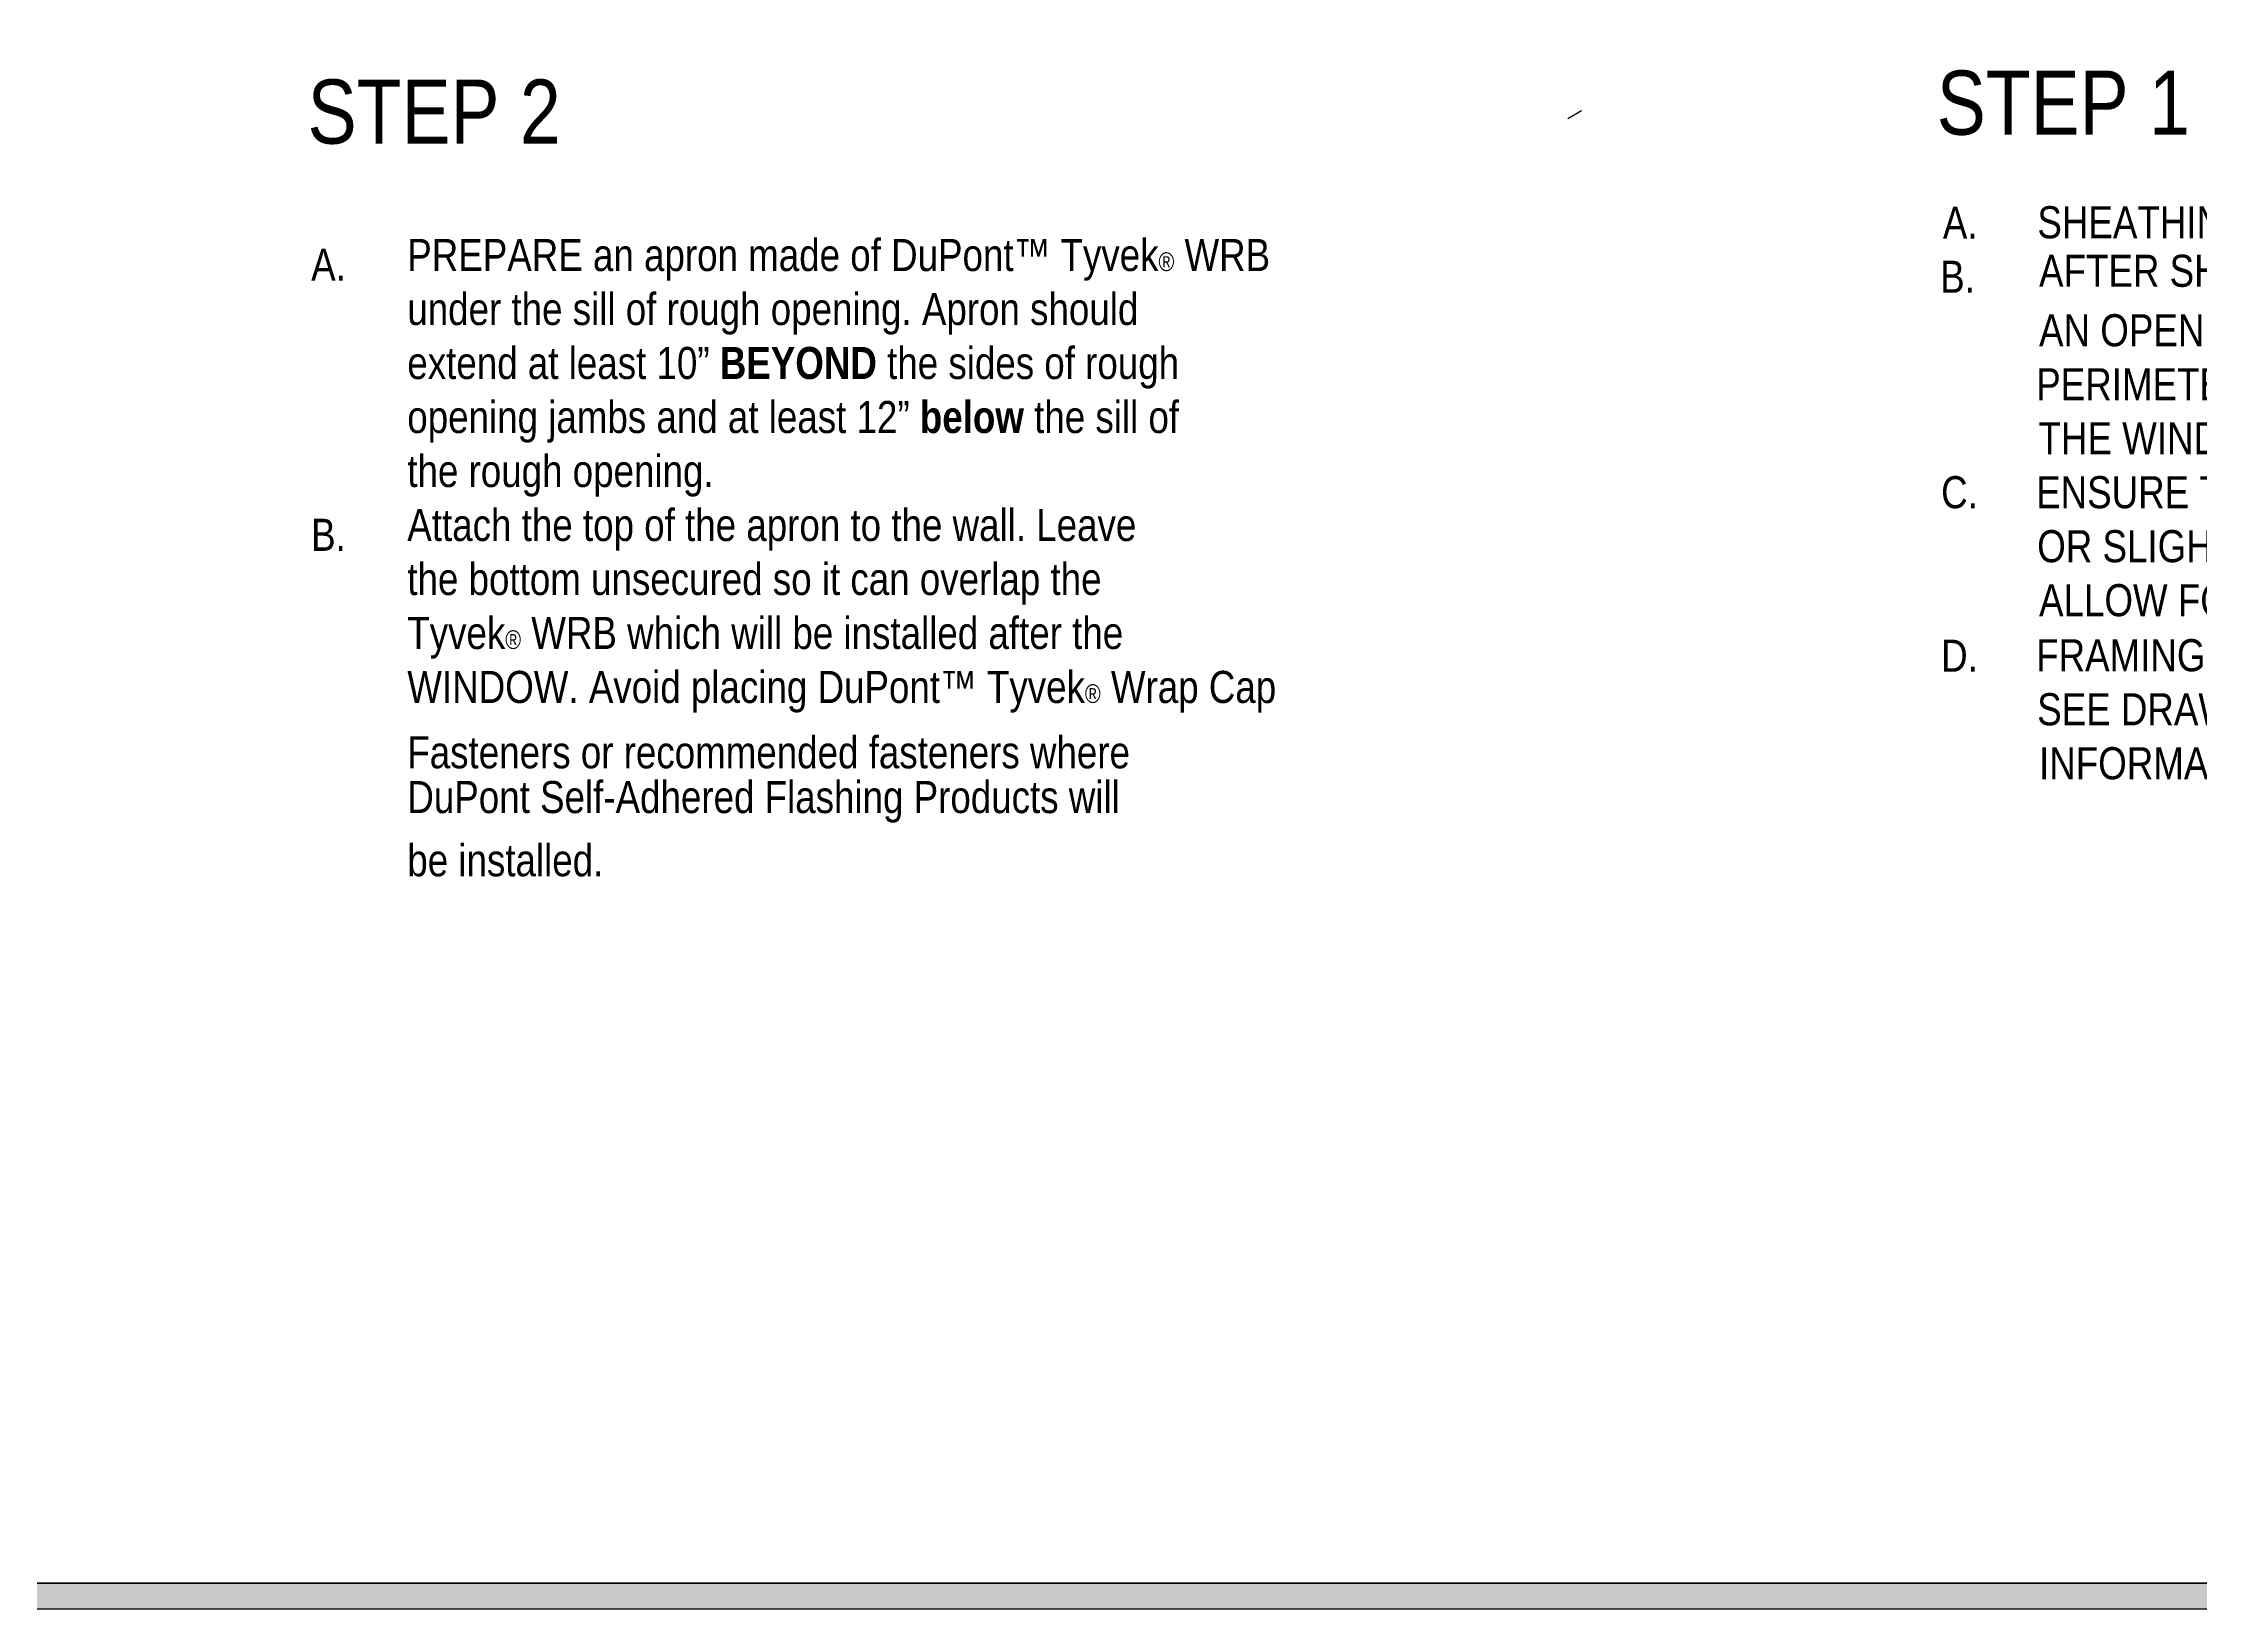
# Model space of a CAD drawing. Extents: x -1140 to 5605, y -816 to 2382.
# Drawn here: x 562 to 1319, y -732 to -182 of the extents above; entities that cross this region are included whole.
import ezdxf

# ---------------------------------------------------------------- set-up
doc = ezdxf.new("R2010")
doc.units = 0
doc.header["$MEASUREMENT"] = 0
for name, color, linetype, lineweight in [('.ATI-TEXT', 7, 'Continuous', 0), ('G-ANNO-TTLB', 7, 'Continuous', 0), ('TYVEK', 7, 'Continuous', 0)]:
    doc.layers.add(name, color=color, linetype=linetype, lineweight=lineweight)

# ---------------------------------------------------------------- blocks, each defined once
blk = doc.blocks.new('Block_327')
at = {"layer": '.ATI-TEXT', "char_height": 0.2, "attachment_point": 7}
for s, insert in [('\\C18;\\c0;\\FArial Narrow|b0|i0|c1;\\H11.249999;\\W1.000000;A.', (1228.13, -250.84)), ('\\C18;\\c0;\\FArial Narrow|b0|i0|c1;\\H11.249999;\\W1.000000;SHEATHING TO BE INSTALLED OVER STUDS.', (1261.3, -250.84)), ('\\C18;\\c0;\\FArial Narrow|b0|i0|c1;\\H11.249999;\\W1.000000;AFTER SHEATHING HAS BEEN INSTALLED, CUT', (1261.88, -269.79)), ('\\C18;\\c0;\\FArial Narrow|b0|i0|c1;\\H11.249999;\\W1.000000;B.', (1227.18, -269.79)), ('\\C18;\\c0;\\FArial Narrow|b0|i0|c1;\\H11.249999;\\W1.000000;AN OPENING IN THE SHEATHING ALONG THE', (1261.88, -288.74)), ('\\C18;\\c0;\\FArial Narrow|b0|i0|c1;\\H11.249999;\\W1.000000;PERIMETER OF THE ROUGH OPENING FOR', (1260.89, -307.69)), ('\\C18;\\c0;\\FArial Narrow|b0|i0|c1;\\H11.249999;\\W1.000000;THE WINDOW.', (1261.7, -326.63)), ('\\C18;\\c0;\\FArial Narrow|b0|i0|c1;\\H11.249999;\\W1.000000;C.', (1227.52, -345.58)), ('\\C18;\\c0;\\FArial Narrow|b0|i0|c1;\\H11.249999;\\W1.000000;ENSURE THE SHEATHING IS CUT FLUSH WITH', (1260.86, -345.58)), ('\\C18;\\c0;\\FArial Narrow|b0|i0|c1;\\H11.249999;\\W1.000000;OR SLIGHTLY BELOW THE SILL FRAMING TO', (1261.23, -364.53)), ('\\C18;\\c0;\\FArial Narrow|b0|i0|c1;\\H11.249999;\\W1.000000;ALLOW FOR POSITIVE DRAINAGE.', (1261.88, -383.48)), ('\\C18;\\c0;\\FArial Narrow|b0|i0|c1;\\H11.249999;\\W1.000000;D.', (1227.52, -402.8)), ('\\C18;\\c0;\\FArial Narrow|b0|i0|c1;\\H11.249999;\\W1.000000;FRAMING IS ONLY SHOWN SCHEMATICALLY. ', (1260.86, -402.8)), ('\\C18;\\c0;\\FArial Narrow|b0|i0|c1;\\H11.249999;\\W1.000000;SEE DRAWINGS BY OTHERS FOR DETAILED', (1261.23, -421.75)), ('\\C18;\\c0;\\FArial Narrow|b0|i0|c1;\\H11.249999;\\W1.000000;INFORMATION.', (1261.88, -440.7))]:
    blk.add_mtext(s, dxfattribs=dict(at, insert=insert))
blk = doc.blocks.new('Block_328')
at = {"layer": '.ATI-TEXT', "char_height": 0.2, "attachment_point": 7}
for s, insert in [('\\C18;\\c0;\\FArial Narrow|b0|i0|c1;\\H11.249999;\\W1.000000;A.', (655.61, -265.57)), ('\\C18;\\c0;\\FArial Narrow|b0|i0|c1;\\H11.249999;\\W1.000000;PREPARE an apron made of DuPont™ Tyvek\\H6.558750;®\\H11.249999; WRB ', (689.34, -265.57)), ('\\C18;\\c0;\\FArial Narrow|b0|i0|c1;\\H11.249999;\\W1.000000;under the sill of rough opening. Apron should  ', (689.34, -284.52)), ('\\C18;\\c0;\\FArial Narrow|b0|i0|c1;\\H11.249999;\\W1.000000;extend at least 10” \\FArial Narrow Bold|b1|i0|c1;BEYOND \\FArial Narrow|b0|i0|c1;the sides of rough  ', (689.36, -303.46)), ('\\C18;\\c0;\\FArial Narrow|b0|i0|c1;\\H11.249999;\\W1.000000;opening jambs and at least 12” \\FArial Narrow Bold|b1|i0|c1;below\\FArial Narrow|b0|i0|c1; the sill of', (689.34, -322.42)), ('\\C18;\\c0;\\FArial Narrow|b0|i0|c1;\\H11.249999;\\W1.000000;the rough opening.', (689.34, -341.36)), ('\\C18;\\c0;\\FArial Narrow|b0|i0|c1;\\H11.249999;\\W1.000000;Attach the top of the apron to the wall. Leave ', (689.34, -360.31)), ('\\C18;\\c0;\\FArial Narrow|b0|i0|c1;\\H11.249999;\\W1.000000;B.', (655.59, -360.38)), ('\\C18;\\c0;\\FArial Narrow|b0|i0|c1;\\H11.249999;\\W1.000000;the bottom unsecured so it can overlap the ', (689.34, -379.26)), ('\\C18;\\c0;\\FArial Narrow|b0|i0|c1;\\H11.249999;\\W1.000000;Tyvek\\H6.558750;®\\H11.249999; WRB which will be installed after the ', (689.34, -398.21)), ('\\C18;\\c0;\\FArial Narrow|b0|i0|c1;\\H11.249999;\\W1.000000;WINDOW. Avoid placing DuPont™ Tyvek\\H6.558750;®\\H11.249999; Wrap Cap', (689.34, -417.16)), ('\\C18;\\c0;\\FArial Narrow|b0|i0|c1;\\H11.249999;\\W1.000000;Fasteners or recommended fasteners where', (689.34, -436.85)), ('\\C18;\\c0;\\FArial Narrow|b0|i0|c1;\\H11.249999;\\W1.000000;DuPont Self-Adhered Flashing Products will ', (689.36, -455.8)), ('\\C18;\\c0;\\FArial Narrow|b0|i0|c1;\\H11.249999;\\W1.000000;be installed.', (689.34, -474.75))]:
    blk.add_mtext(s, dxfattribs=dict(at, insert=insert))

msp = doc.modelspace()

# ---------------------------------------------------------------- hatches: boundary and pattern name
at = {"layer": 'G-ANNO-TTLB', "true_color": 0xff00ff, "transparency": 33554687}
h = msp.add_hatch(color=6, dxfattribs=at)
edge = h.paths.add_edge_path()
edge.add_spline(control_points=[(1815.43, -731.7), (1815.43, -731.7), (-1114.08, -731.7), (-1114.08, -731.7), (-1114.08, -731.7), (-1114.08, 1725.3), (-1114.08, 1725.3), (-1114.08, 1725.3), (1815.43, 1725.3), (1815.43, 1725.3), (1815.43, 1725.3), (1815.43, -731.7), (1815.43, -731.7)], knot_values=[0, 0, 0, 0, 1, 1, 1, 2, 2, 2, 3, 3, 3, 4, 4, 4, 4], degree=3, periodic=0)
edge = h.paths.add_edge_path()
edge.add_spline(control_points=[(-1105.08, 1716.3), (-1105.08, 1716.3), (-1105.08, -722.7), (-1105.08, -722.7), (-1105.08, -722.7), (1806.43, -722.7), (1806.43, -722.7), (1806.43, -722.7), (1806.43, 1716.3), (1806.43, 1716.3), (1806.43, 1716.3), (-1105.08, 1716.3), (-1105.08, 1716.3)], knot_values=[0, 0, 0, 0, 1, 1, 1, 2, 2, 2, 3, 3, 3, 4, 4, 4, 4], degree=3, periodic=0)
edge.add_line((-1105.08, 1716.3), (-1105.08, 1716.3))

# ---------------------------------------------------------------- linework, layer by layer
at = {"layer": 'G-ANNO-TTLB', "color": 6, "lineweight": 30, "true_color": 0xff00ff}
for p, q in [((-1105.08, -722.7), (1806.43, -722.7)), ((1806.43, -722.7), (-1105.08, -722.7)), ((-1114.08, -731.7), (1815.43, -731.7))]:
    msp.add_line(p, q, dxfattribs=at)
at = {"layer": 'G-ANNO-TTLB'}
for points in [[(1815.43, -731.7), (1815.43, -731.7), (-1114.08, -731.7), (-1114.08, -731.7), (-1114.08, -731.7), (-1114.08, 1725.3), (-1114.08, 1725.3), (-1114.08, 1725.3), (1815.43, 1725.3), (1815.43, 1725.3), (1815.43, 1725.3), (1815.43, -731.7), (1815.43, -731.7)], [(-1105.08, 1716.3), (-1105.08, 1716.3), (-1105.08, -722.7), (-1105.08, -722.7), (-1105.08, -722.7), (1806.43, -722.7), (1806.43, -722.7), (1806.43, -722.7), (1806.43, 1716.3), (1806.43, 1716.3), (1806.43, 1716.3), (-1105.08, 1716.3), (-1105.08, 1716.3)]]:
    msp.add_open_spline(points, degree=3, knots=[0, 0, 0, 0, 1, 1, 1, 2, 2, 2, 3, 3, 3, 4, 4, 4, 4], dxfattribs=at)
at = {"layer": 'TYVEK', "color": 2, "lineweight": 25, "true_color": 0xffff00}
msp.add_line((1101.32, -205.94), (1096.51, -208.72), dxfattribs=at)

# ---------------------------------------------------------------- block references
at = {"layer": '.ATI-TEXT'}
for name in ['Block_327', 'Block_328']:
    msp.add_blockref(name, (0, 0), dxfattribs=at)

# ---------------------------------------------------------------- texts
at = {"layer": '.ATI-TEXT', "char_height": 0.2, "attachment_point": 7}
for s, insert in [('\\C18;\\c0;\\FArial Narrow|b0|i0|c1;\\H22.499999;\\W1.000000;STEP 2', (654.37, -217.78)), ('\\C18;\\c0;\\FArial Narrow|b0|i0|c1;\\H22.499999;\\W1.000000;STEP 1', (1226, -214.65)), ('\\C18;\\c0;\\FArial Narrow|b0|i0|c1;\\H22.499999;\\W1.000000;STEP 1', (1226, -214.65))]:
    msp.add_mtext(s, dxfattribs=dict(at, insert=insert))

doc.saveas('drawing.dxf')
